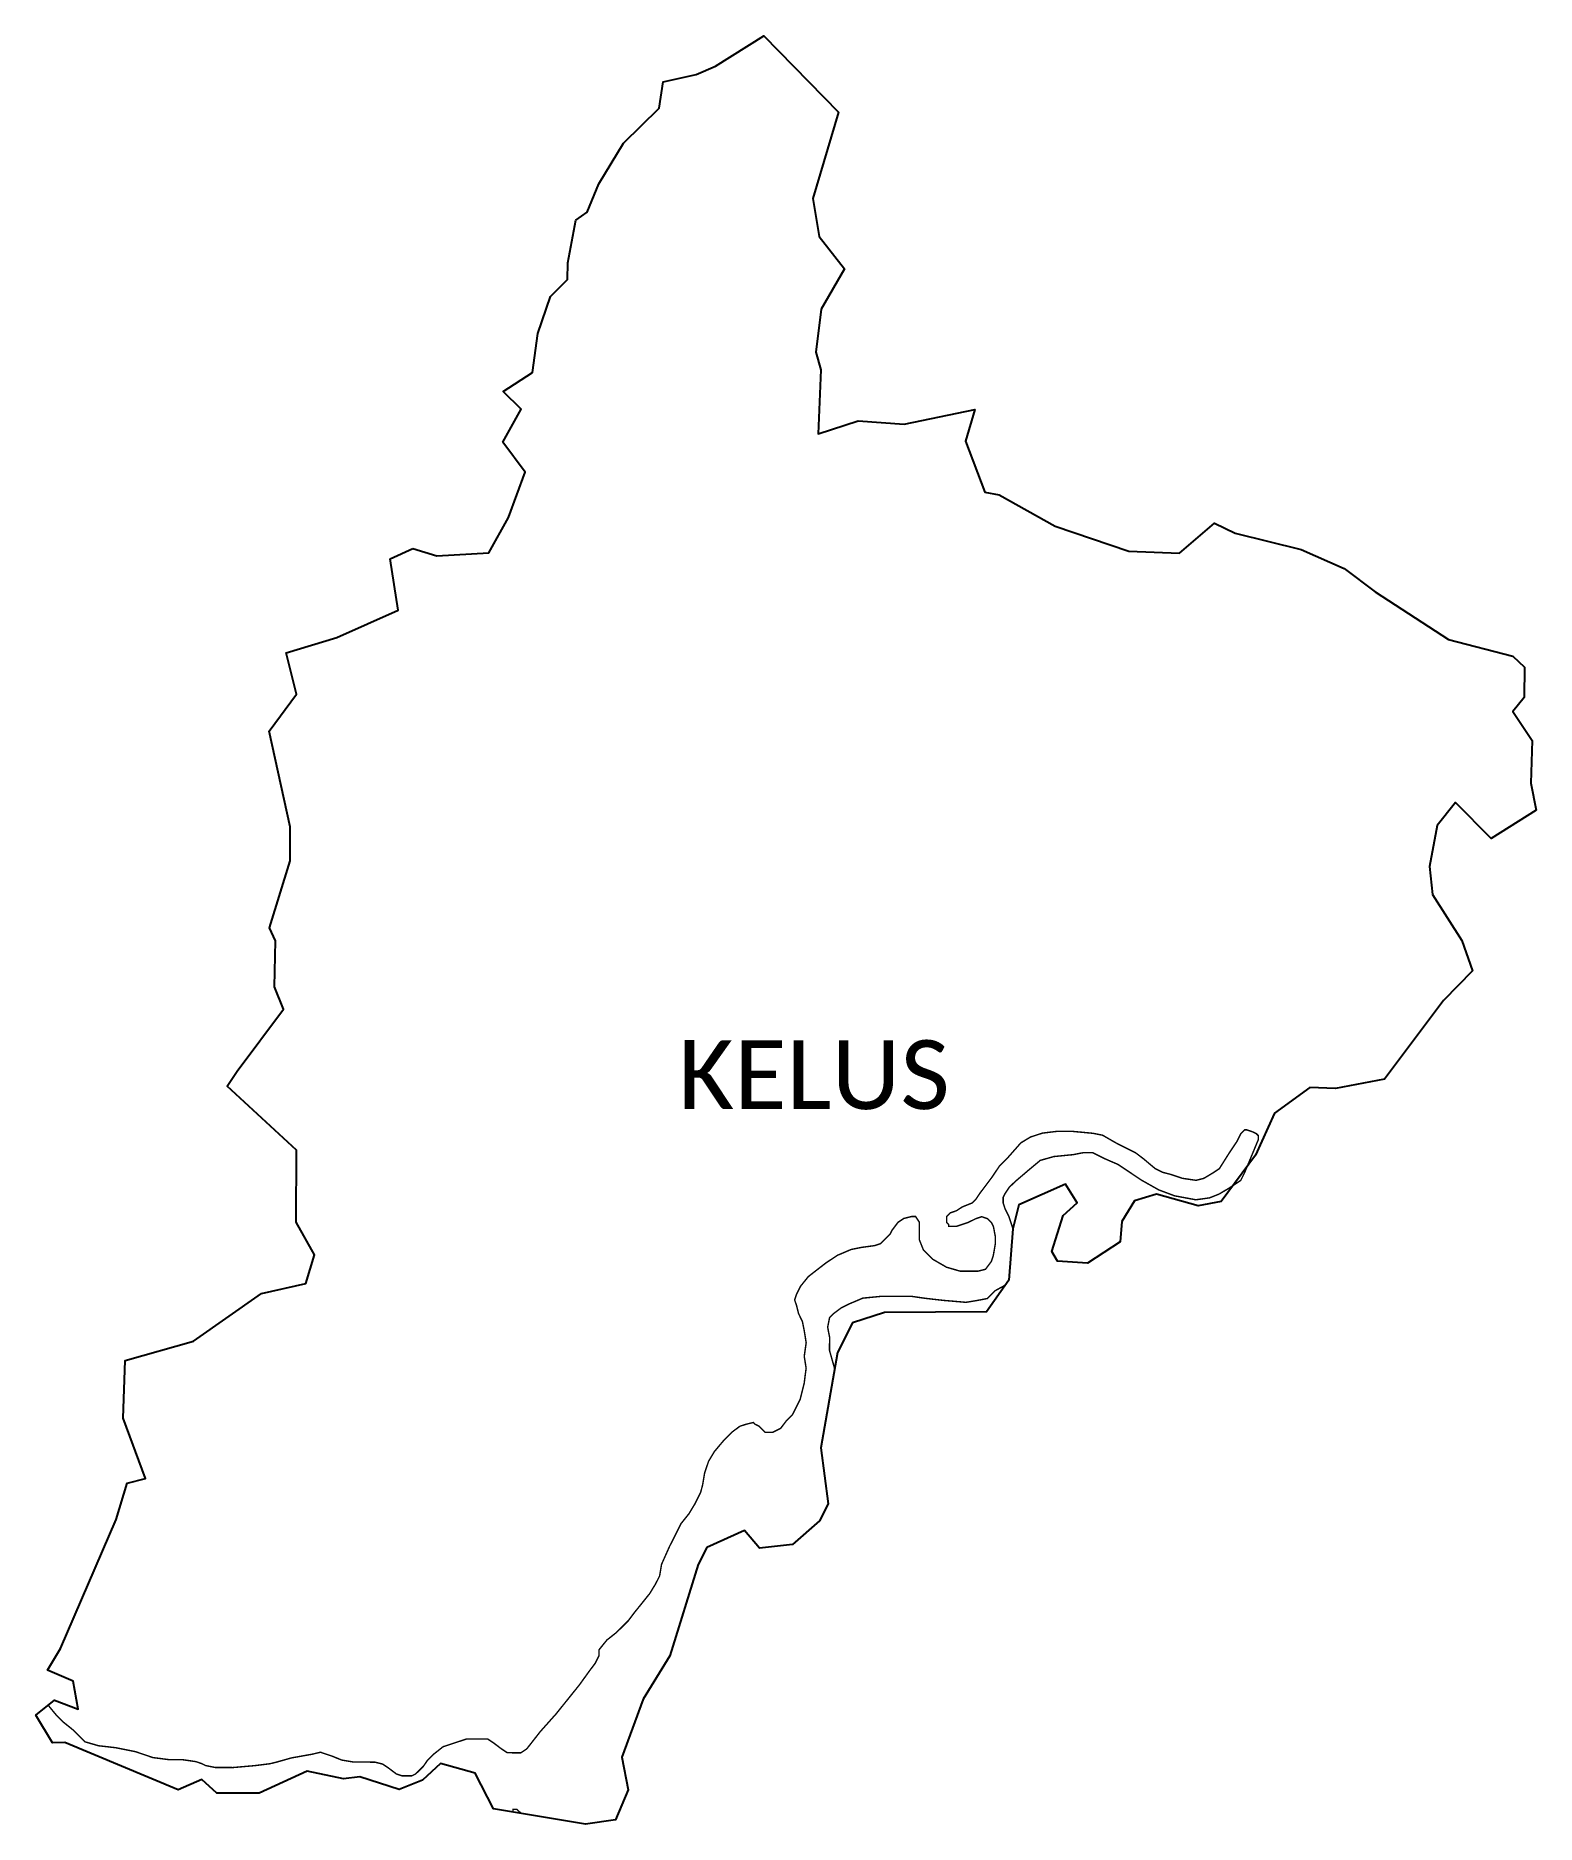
# Model space of a CAD drawing. Header units: metres. Extents: x 347837 to 350968, y 1759430 to 1763161.
import ezdxf

# ---------------------------------------------------------------- set-up
doc = ezdxf.new("R2010")
doc.units = ezdxf.units.M
for name, color, linetype in [('HAZARDS LINE', 1, 'Continuous'), ('village', 3, 'Continuous'), ('VILLAGE NAME', 250, 'Continuous')]:
    doc.layers.add(name, color=color, linetype=linetype)
doc.styles.get("Standard").update_dxf_attribs({"font": 'simplex.shx'})

msp = doc.modelspace()

# ---------------------------------------------------------------- linework, layer by layer
at = {"color": 3, "true_color": 0x00ff00, "flags": 128}
msp.add_lwpolyline([(348576.6, 1762070.5), (348624.1, 1762091.9)], dxfattribs=at)
at = {"layer": 'HAZARDS LINE', "lineweight": 18, "const_width": 3}
for points in [[(349876.1, 1760672.4), (349875.8, 1760673.3), (349867.8, 1760697.7), (349859.7, 1760713.9), (349855.7, 1760726.1), (349855.7, 1760738.3), (349859.8, 1760746.4), (349867.9, 1760758.6), (349880.2, 1760770.7), (349908.7, 1760795), (349933.1, 1760815.3), (349961.5, 1760823.3), (350002.2, 1760827.3), (350022.5, 1760831.3), (350042.8, 1760831.2), (350067.1, 1760819), (350095.5, 1760806.7), (350144.1, 1760774.1), (350180.6, 1760753.6), (350213.1, 1760741.4), (350257.7, 1760733.1), (350286.2, 1760737.1), (350306.5, 1760745.2), (350326.9, 1760757.3), (350339.1, 1760765.4), (350351.3, 1760773.5), (350359.4, 1760789.7), (350388.1, 1760858.7), (350388.1, 1760866.8), (350384, 1760870.9), (350375.9, 1760874.9), (350363.8, 1760879), (350359.7, 1760879), (350351.5, 1760870.9), (350343.4, 1760854.7), (350327.1, 1760830.4), (350306.7, 1760798), (350294.5, 1760789.9), (350274.1, 1760777.7), (350257.9, 1760773.7), (350229.4, 1760777.9), (350205.1, 1760786.1), (350188.9, 1760790.2), (350172.6, 1760798.3), (350148.3, 1760818.7), (350132.1, 1760831), (350091.6, 1760851.4), (350063.2, 1760867.7), (350042.9, 1760871.8), (349998.2, 1760876), (349969.8, 1760876.1), (349937.3, 1760872.1), (349912.9, 1760864.1), (349892.6, 1760851.9), (349864, 1760819.5), (349847.8, 1760803.3), (349831.4, 1760779), (349819.2, 1760762.8), (349807, 1760746.6), (349798.8, 1760734.4), (349790.7, 1760726.3), (349770.4, 1760718.3), (349758.1, 1760710.2), (349745.9, 1760706.1), (349737.8, 1760698), (349737.8, 1760685.8), (349741.8, 1760681.8), (349741.8, 1760677.7), (349758.1, 1760677.7), (349782.4, 1760685.7), (349798.7, 1760693.8), (349810.9, 1760697.8), (349823.1, 1760693.7), (349831.2, 1760685.6), (349835.2, 1760677.4), (349839.2, 1760657.1), (349839.2, 1760640.9), (349835, 1760616.5), (349830.9, 1760604.3), (349818.7, 1760588.1), (349802.5, 1760584.1), (349765.9, 1760584.2), (349737.5, 1760592.4), (349709.1, 1760608.8), (349688.9, 1760629.1), (349680.8, 1760649.5), (349680.9, 1760673.8), (349680.9, 1760686), (349672.8, 1760698.2), (349664.7, 1760698.2), (349648.4, 1760694.2), (349636.2, 1760686.1), (349624, 1760669.9), (349619.9, 1760661.8), (349607.7, 1760649.7), (349599.6, 1760641.6), (349587.4, 1760637.5), (349558.9, 1760633.6), (349538.6, 1760629.5), (349510.1, 1760617.4), (349485.7, 1760601.3), (349449.1, 1760572.9), (349432.8, 1760552.7), (349424.6, 1760536.4), (349420.5, 1760524.3), (349424.6, 1760512.1), (349428.6, 1760495.8), (349436.6, 1760479.5), (349440.7, 1760459.2), (349444.6, 1760434.8), (349440.5, 1760406.4), (349444.5, 1760382), (349440.3, 1760349.6), (349432.1, 1760317.1), (349424, 1760300.9), (349415.8, 1760284.6), (349403.6, 1760272.5), (349391.3, 1760256.3), (349375.1, 1760248.2), (349366.9, 1760248.2), (349358.8, 1760248.2), (349354.8, 1760252.3), (349346.7, 1760260.5), (349338.6, 1760264.5), (349334.5, 1760268.6), (349318.3, 1760264.6), (349306.1, 1760260.6), (349289.8, 1760248.4), (349285.7, 1760244.4), (349273.5, 1760232.2), (349253.1, 1760207.9), (349240.9, 1760187.6), (349232.7, 1760163.3), (349228.6, 1760138.9), (349224.4, 1760122.7), (349212.2, 1760098.4), (349199.9, 1760078.1), (349183.6, 1760057.8), (349171.4, 1760033.5), (349159.1, 1760009.2), (349142.8, 1759972.6), (349138.7, 1759948.3), (349130.5, 1759932.1), (349118.2, 1759911.8), (349101.9, 1759891.5), (349085.6, 1759871.3), (349073.4, 1759855), (349049, 1759830.7), (349028.6, 1759814.6), (349012.3, 1759794.3), (349012.3, 1759782.1), (349008.2, 1759774), (349004.1, 1759765.9), (348991.9, 1759749.7), (348971.5, 1759721.3), (348922.6, 1759660.5), (348890, 1759624), (348861.5, 1759587.6), (348849.3, 1759579.5), (348833, 1759579.5), (348820.8, 1759579.6), (348808.7, 1759587.7), (348792.5, 1759599.9), (348780.3, 1759608.1), (348764.1, 1759608.2), (348735.6, 1759608.2), (348711.2, 1759600.2), (348686.8, 1759592.1), (348666.5, 1759575.9), (348654.3, 1759563.8), (348646.1, 1759551.6), (348638, 1759543.5), (348629.8, 1759535.4), (348621.7, 1759531.4), (348613.6, 1759531.4), (348601.4, 1759531.4), (348589.2, 1759535.5), (348573, 1759547.8), (348560.8, 1759555.9), (348544.6, 1759560), (348524.3, 1759560.1), (348499.9, 1759560.2), (348475.6, 1759564.3), (348455.3, 1759572.5), (348443.1, 1759576.6), (348430.9, 1759580.7), (348414.7, 1759576.7), (348370, 1759568.7), (348341.5, 1759560.6), (348325.3, 1759556.6), (348292.8, 1759552.6), (348248.1, 1759548.7), (348223.7, 1759548.8), (348211.5, 1759548.8), (348191.3, 1759552.9), (348183.1, 1759557), (348171, 1759561.1), (348142.6, 1759565.2), (348114.1, 1759565.3), (348081.6, 1759569.5), (348045.1, 1759581.8), (348004.5, 1759590), (347968, 1759594.2), (347939.6, 1759602.4), (347927.4, 1759614.6), (347915.3, 1759626.8), (347895, 1759643.1), (347878.8, 1759659.4), (347863, 1759678.6)], [(349503.9, 1760380.9), (349501.4, 1760390), (349493.3, 1760418.5), (349493.4, 1760446.9), (349489.4, 1760467.2), (349493.5, 1760487.5), (349501.7, 1760495.6), (349518, 1760507.8), (349534.2, 1760515.8), (349562.7, 1760527.9), (349603.3, 1760531.9), (349631.7, 1760531.8), (349664.2, 1760531.7), (349692.6, 1760527.6), (349729.2, 1760523.4), (349777.9, 1760519.2), (349802.3, 1760523.2), (349822.6, 1760527.2), (349838.9, 1760543.4), (349860.1, 1760555.1)], [(348834, 1759455.6), (348832.7, 1759457.7), (348832.7, 1759461.7), (348836.7, 1759461.7), (348840.8, 1759461.7), (348844.8, 1759457.6), (348850.9, 1759452.8)]]:
    msp.add_lwpolyline(points, dxfattribs=at)
at = {"layer": 'village', "color": 3, "true_color": 0x00ff00}
for points in [[(348624.1, 1762091.9, 0), (348673.6, 1762076.2, 0), (348782.4, 1762083, 0), (348823.7, 1762156.1, 0), (348858.5, 1762250.9, 0), (348811.3, 1762313.4, 0), (348849.8, 1762382.5, 0), (348812.5, 1762419.3, 0), (348873.3, 1762459.2, 0), (348884.4, 1762540.3, 0), (348910.8, 1762617.4, 0), (348946.7, 1762653.2, 0), (348946.9, 1762687.6, 0), (348964.2, 1762776.8, 0), (348987.7, 1762793.6, 0), (349011.7, 1762852.4, 0), (349063.3, 1762937.5, 0), (349137.6, 1763010, 0), (349146.1, 1763065.3, 0), (349214.9, 1763080.3, 0), (349255.6, 1763097.8, 0), (349356.4, 1763161.3, 0), (349511.7, 1763002.2, 0), (349458.6, 1762821.9, 0), (349471.6, 1762742.6, 0), (349524.4, 1762675.1, 0), (349475.6, 1762590.8, 0), (349464.6, 1762501.6, 0), (349475.2, 1762464.4, 0), (349469.6, 1762330.7, 0), (349552.9, 1762357.7, 0), (349648.9, 1762351.3, 0), (349796.5, 1762381.4, 0), (349777.1, 1762315.3, 0), (349817.5, 1762209.2, 0), (349847.4, 1762203.5, 0), (349964.4, 1762138.4, 0), (350117.9, 1762085.9, 0), (350223.7, 1762081.8, 0), (350296.3, 1762144.9, 0), (350339.7, 1762123.9, 0), (350477.2, 1762089.6, 0), (350567.3, 1762049.8, 0), (350632, 1762001.1, 0), (350784.6, 1761901.6, 0), (350919.2, 1761867.1, 0), (350943.2, 1761844, 0), (350942.9, 1761780.9, 0), (350919.4, 1761751.8, 0), (350959.5, 1761691.5, 0), (350956.6, 1761602.4, 0), (350967.9, 1761546.1, 0)], [(350967.9, 1761546.1, 0), (350874, 1761487.1, 0), (350799.4, 1761562, 0), (350761.1, 1761513.7, 0), (350745.3, 1761428, 0), (350751.3, 1761370, 0), (350812.7, 1761274.2, 0), (350835.1, 1761210.4, 0), (350774.4, 1761148.9, 0), (350651.6, 1760985, 0), (350549.2, 1760965, 0), (350495.5, 1760967, 0), (350422, 1760913.8, 0), (350381.8, 1760826.2, 0), (350310.6, 1760729.8, 0), (350262.8, 1760720.8, 0), (350175.8, 1760745, 0), (350129.9, 1760731, 0), (350103.4, 1760687.8, 0), (350100.1, 1760645.7, 0), (350031.6, 1760600.9, 0), (349969.1, 1760605.2, 0), (349957.5, 1760625.2, 0), (349980.5, 1760700.3, 0), (350010.1, 1760726.9, 0), (349985.7, 1760766, 0), (349888, 1760722.3, 0), (349876.1, 1760672.5, 0), (349867.2, 1760565.3, 0), (349821.1, 1760499.1, 0), (349607.9, 1760498.3, 0), (349541.1, 1760476.1, 0), (349509.8, 1760414.8, 0), (349475.3, 1760215.4, 0), (349490.2, 1760098.9, 0), (349472.1, 1760063.4, 0), (349415.9, 1760014.3, 0), (349347.4, 1760006.5, 0), (349315.8, 1760043.3, 0), (349237.5, 1760007.9, 0), (349219.2, 1759972.2, 0), (349160.3, 1759781.7, 0), (349104.5, 1759691.1, 0), (349059.7, 1759570.5, 0), (349073, 1759502.1, 0), (349046.7, 1759439.3, 0), (348983.8, 1759430.5, 0), (348791.8, 1759462.7, 0), (348753.6, 1759537.1, 0), (348681.6, 1759557.2, 0), (348644.1, 1759522.3, 0), (348595.1, 1759502.7, 0), (348513.1, 1759529.4, 0), (348479.3, 1759524.9, 0), (348403.5, 1759541.1, 0), (348303.2, 1759495.3, 0), (348215.1, 1759495.3, 0), (348183.6, 1759523.6, 0), (348134.4, 1759502.2, 0), (347898, 1759601.1, 0), (347871.7, 1759600.3, 0), (347837, 1759657.9, 0), (347876.3, 1759689.2, 0), (347925.8, 1759670.7, 0), (347914.9, 1759729, 0), (347861.7, 1759752.1, 0), (347888.7, 1759797, 0), (348004.6, 1760066, 0), (348027.4, 1760142, 0), (348065.9, 1760151.8, 0), (348019.5, 1760277.4, 0), (348023.8, 1760397.6, 0), (348166.2, 1760438.5, 0), (348308.3, 1760537.9, 0), (348400.5, 1760558.2, 0), (348418.5, 1760618.3, 0), (348380.3, 1760686.1, 0), (348381.1, 1760836.6, 0), (348236.2, 1760970.4, 0), (348257.6, 1761001.2, 0), (348353.6, 1761130.7, 0), (348335.1, 1761177.5, 0), (348337.2, 1761273.5, 0), (348324.8, 1761300.3, 0), (348367.6, 1761440.2, 0), (348367.8, 1761511.4, 0), (348323.8, 1761710.6, 0), (348381.2, 1761787.6, 0), (348359.3, 1761874, 0), (348465, 1761905.8, 0), (348593.1, 1761963, 0), (348576.6, 1762070.5, 0)]]:
    msp.add_polyline3d(points, dxfattribs=at)

# ---------------------------------------------------------------- texts
at = {"layer": 'VILLAGE NAME', "insert": (349177.7, 1761066.1), "char_height": 143.7, "attachment_point": 1, "rotation": 359.9793}
msp.add_mtext_dynamic_manual_height_columns('{\\fCalibri|b0|i0|c0|p34;KELUS}', width=1418, gutter_width=718.5, heights=[0], dxfattribs=at)

doc.saveas('drawing.dxf')
